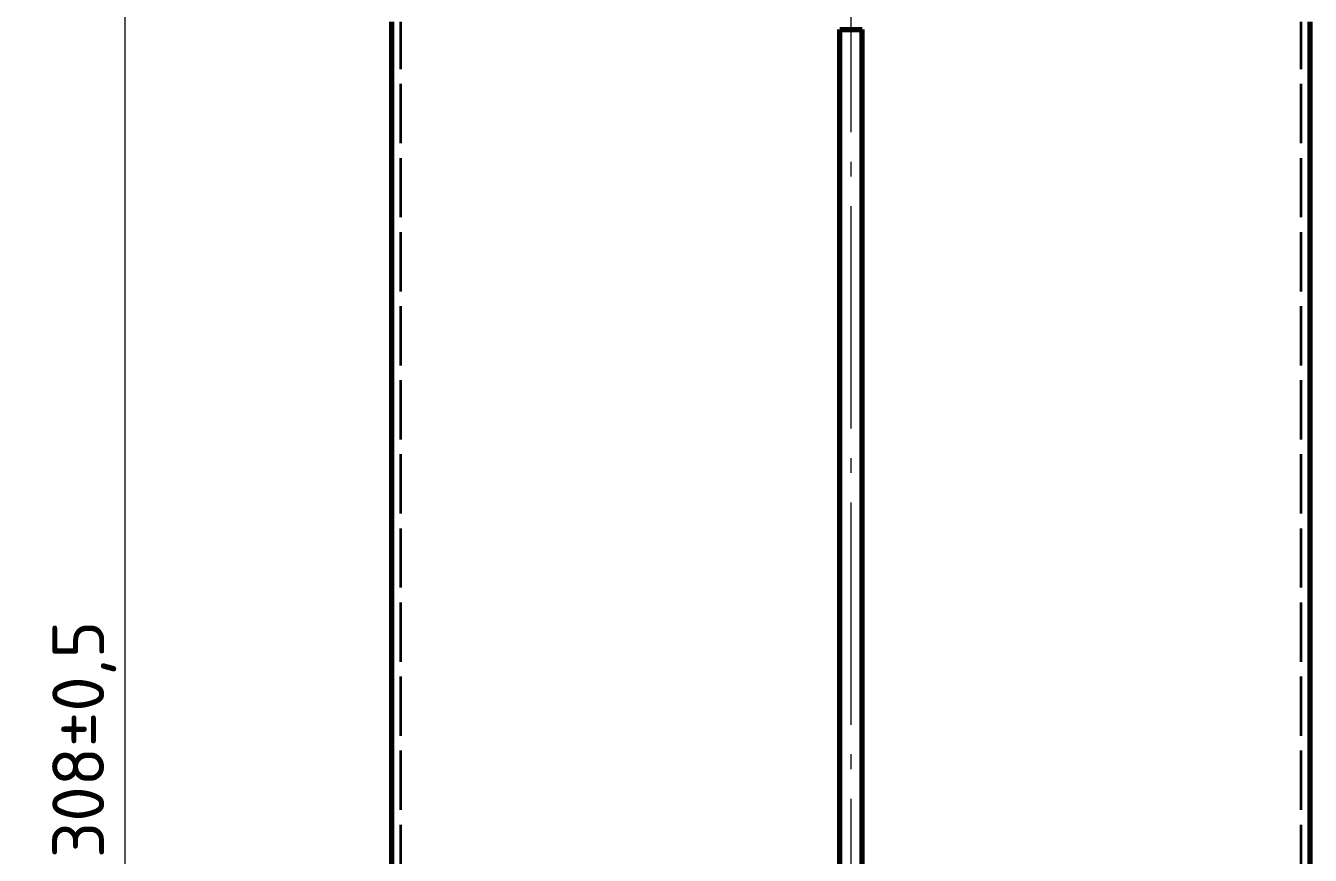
# Model space of a CAD drawing. Header units: millimetres. Extents: x 0 to 1554, y 0 to 420.
# Drawn here: x 65 to 151.8, y 238.6 to 294.6 of the extents above; entities that cross this region are included whole.
import ezdxf

# ---------------------------------------------------------------- set-up
doc = ezdxf.new("R2010")
doc.units = ezdxf.units.MM
doc.linetypes.add('IRAM-E-TRAZOS', pattern=[5, 4, -1])
doc.linetypes.add('IRAM-F-TRAZO-PUNTO', pattern=[20, 15, -2, 1, -2])
for name, color, linetype, lineweight in [('01-VISIBLE', 7, 'CONTINUOUS', 70), ('02-OCULTA', 4, 'IRAM-E-TRAZOS', 35), ('03-EJE', 1, 'IRAM-F-TRAZO-PUNTO', 18), ('04-COTA', 3, 'CONTINUOUS', 18)]:
    doc.layers.add(name, color=color, linetype=linetype, lineweight=lineweight)
doc.styles.add('ISO3098', font='isocpeur.ttf')
doc.dimstyles.new('FLAMA-IRAM', dxfattribs={"dimtxt": 3.5, "dimasz": 3.5, "dimexe": 2, "dimexo": 1.5, "dimgap": 1, "dimtad": 1, "dimdec": 1, "dimtxsty": 'ISO3098', "dimblk": 'IRAM_FLECHA', "dimblk1": 'IRAM_FLECHA', "dimblk2": 'IRAM_FLECHA', "dimcen": 2.5, "dimclrd": 256, "dimclre": 256, "dimclrt": 256, "dimazin": 3, "dimtfac": 1, "dimtmove": 0, "dimatfit": 3, "dimlwd": 18, "dimlwe": 18})

# ---------------------------------------------------------------- blocks, each defined once
blk = doc.blocks.new('IRAM_FLECHA')
blk.add_solid([(0, 0), (-1, 0.125), (-1, -0.125)])

msp = doc.modelspace()

# ---------------------------------------------------------------- linework, layer by layer
at = {"layer": '01-VISIBLE'}
for p, q in [((89.75, 166.625), (89.75, 294.806)), ((151.75, 166.625), (151.75, 294.806)), ((120, 167.125), (120, 294.306)), ((120, 294.306), (121.5, 294.306)), ((121.5, 167.125), (121.5, 294.306))]:
    msp.add_line(p, q, dxfattribs=at)
at = {"layer": '02-OCULTA'}
for p, q in [((90.375, 166.625), (90.375, 294.806)), ((151.125, 166.625), (151.125, 294.806)), ((120, 174.758), (120, 294.306)), ((120, 294.306), (121.5, 294.306)), ((121.5, 174.758), (121.5, 294.306))]:
    msp.add_line(p, q, dxfattribs=at)
at = {"layer": '03-EJE'}
msp.add_line((120.75, 167.375), (120.75, 325.375), dxfattribs=at)

# ---------------------------------------------------------------- dimensions: what is measured, and where the dimension line sits
at = {"layer": '04-COTA'}
for base, p1 in [((53.75, 166.625), (89.75, 166.625)), ((71.75, 169.375), (89.75, 169.375))]:
    msp.add_linear_dim(base=base, p1=p1, p2=(111.5, 323.375), angle=90, text='<>±0,5', dimstyle='FLAMA-IRAM', override={"dimlfac": 2}, dxfattribs=at).render()

doc.saveas('drawing.dxf')
